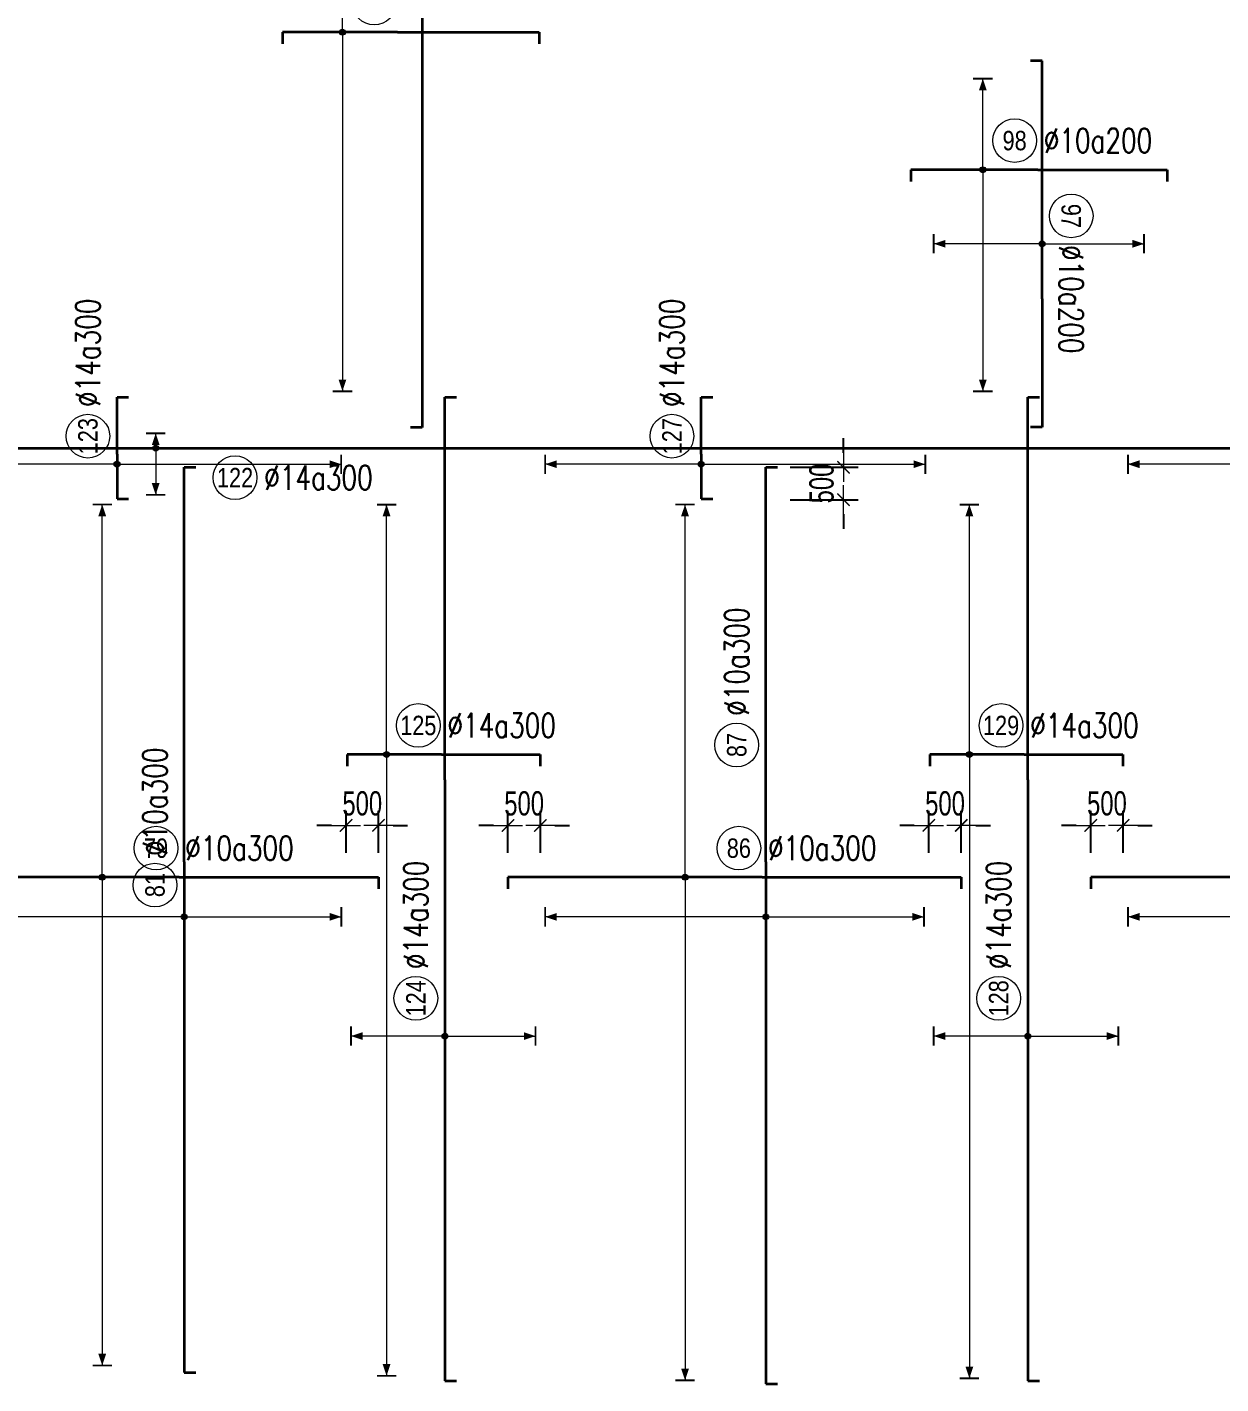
# Model space of a CAD drawing. Header units: millimetres. Extents: x -179076 to 505271, y -26127 to 124331.
# Drawn here: x 177546 to 195980, y 37041 to 58000 of the extents above; entities that cross this region are included whole.
import ezdxf
from ezdxf.enums import TextEntityAlignment as Align

# ---------------------------------------------------------------- set-up
doc = ezdxf.new("R2010")
doc.units = ezdxf.units.MM
doc.layers.get('0').update_dxf_attribs({"lineweight": 20})
doc.layers.get('Defpoints').update_dxf_attribs({"color": 151, "lineweight": 9})
for name, color, linetype, lineweight in [('NDC_S_DIM', 1, 'Continuous', 15), ('NDC_S_REBAR', 4, 'Continuous', 35), ('NDC_S_VN TEXT', 7, 'Continuous', 20)]:
    doc.layers.add(name, color=color, linetype=linetype, lineweight=lineweight)
doc.styles.add('ARIAL', font='arial.ttf', dxfattribs={"width": 0.8})
doc.styles.add('NDC_DIM', font='', dxfattribs={"width": 0.75})
doc.styles.add('NDC_EN TXT', font='romans.shx', dxfattribs={"width": 0.8})
doc.styles.get('NDC_DIM').set_extended_font_data('Dotum')
doc.dimstyles.new('NDC_dim_150', dxfattribs={"dimscale": 150, "dimtxt": 2.5, "dimasz": 1.5, "dimexe": 1.5, "dimexo": 2.5, "dimgap": 1, "dimtad": 1, "dimdec": 0, "dimzin": 0, "dimdsep": 46, "dimtxsty": 'NDC_DIM', "dimblk": 'DIMMARK', "dimcen": 0.09, "dimdle": 1.2, "dimclrd": 1, "dimclre": 1, "dimclrt": 3, "dimadec": 0, "dimazin": 0, "dimtfac": 1, "dimtdec": 0, "dimtix": 1, "dimtofl": 0, "dimtmove": 0, "dimatfit": 3, "dimfxl": 8, "dimfxlon": 1, "dimtolj": 1, "dimtzin": 0, "dimarcsym": 0})

# ---------------------------------------------------------------- blocks, each defined once
blk = doc.blocks.new('DIMMARK')
at = {"layer": 'NDC_S_DIM', "color": 1}
blk.add_line((-1.5, 0), (1, 0), dxfattribs=at)
at = {"layer": 'NDC_S_DIM', "color": 2, "const_width": 0.1}
blk.add_lwpolyline([(-0.424, -0.424), (0.424, 0.424)], dxfattribs=at)
blk = doc.blocks.new('*D260')
at = {"layer": 'Defpoints', "color": 0, "transparency": 16777216}
for p in [(194471, 45668), (193971, 44867), (194471, 44867)]:
    blk.add_point(p, dxfattribs=at)
at = {"layer": 'NDC_S_DIM', "color": 1, "lineweight": -2, "transparency": 16777216}
for p, q in [((193971, 45242), (193971, 45893)), ((194471, 45242), (194471, 45893)), ((193746, 45668), (193521, 45668)), ((194696, 45668), (194921, 45668))]:
    blk.add_line(p, q, dxfattribs=at)
at = {"layer": 'NDC_S_DIM', "color": 1, "lineweight": -2, "transparency": 16777216, "xscale": 225, "yscale": 225, "zscale": 225}
blk.add_blockref('DIMMARK', (193971, 45668), dxfattribs=at)
at = {"layer": 'NDC_S_DIM', "color": 1, "lineweight": -2, "transparency": 16777216, "xscale": 225, "yscale": 225, "zscale": 225, "rotation": 180}
blk.add_blockref('DIMMARK', (194471, 45668), dxfattribs=at)
at = {"layer": 'NDC_S_DIM', "color": 3, "transparency": 16777216, "insert": (194221, 46006), "char_height": 375, "attachment_point": 5, "style": 'NDC_DIM'}
blk.add_mtext('\\A1;500', dxfattribs=at)
blk = doc.blocks.new('*D261')
at = {"layer": 'Defpoints', "color": 0, "transparency": 16777216}
for p in [(191471, 45668), (191471, 44867), (191971, 44867)]:
    blk.add_point(p, dxfattribs=at)
at = {"layer": 'NDC_S_DIM', "color": 1, "lineweight": -2, "transparency": 16777216}
for p, q in [((191471, 45242), (191471, 45893)), ((191971, 45242), (191971, 45893)), ((191246, 45668), (191021, 45668)), ((192196, 45668), (192421, 45668))]:
    blk.add_line(p, q, dxfattribs=at)
at = {"layer": 'NDC_S_DIM', "color": 1, "lineweight": -2, "transparency": 16777216, "xscale": 225, "yscale": 225, "zscale": 225}
blk.add_blockref('DIMMARK', (191471, 45668), dxfattribs=at)
at = {"layer": 'NDC_S_DIM', "color": 1, "lineweight": -2, "transparency": 16777216, "xscale": 225, "yscale": 225, "zscale": 225, "rotation": 180}
blk.add_blockref('DIMMARK', (191971, 45668), dxfattribs=at)
at = {"layer": 'NDC_S_DIM', "color": 3, "transparency": 16777216, "insert": (191721, 46006), "char_height": 375, "attachment_point": 5, "style": 'NDC_DIM'}
blk.add_mtext('\\A1;500', dxfattribs=at)
blk = doc.blocks.new('*D262')
at = {"layer": 'Defpoints', "color": 0, "transparency": 16777216}
for p in [(185471, 45668), (184971, 44867), (185471, 44867)]:
    blk.add_point(p, dxfattribs=at)
at = {"layer": 'NDC_S_DIM', "color": 1, "lineweight": -2, "transparency": 16777216}
for p, q in [((184971, 45242), (184971, 45893)), ((185471, 45242), (185471, 45893)), ((184746, 45668), (184521, 45668)), ((185696, 45668), (185921, 45668))]:
    blk.add_line(p, q, dxfattribs=at)
at = {"layer": 'NDC_S_DIM', "color": 1, "lineweight": -2, "transparency": 16777216, "xscale": 225, "yscale": 225, "zscale": 225}
blk.add_blockref('DIMMARK', (184971, 45668), dxfattribs=at)
at = {"layer": 'NDC_S_DIM', "color": 1, "lineweight": -2, "transparency": 16777216, "xscale": 225, "yscale": 225, "zscale": 225, "rotation": 180}
blk.add_blockref('DIMMARK', (185471, 45668), dxfattribs=at)
at = {"layer": 'NDC_S_DIM', "color": 3, "transparency": 16777216, "insert": (185221, 46006), "char_height": 375, "attachment_point": 5, "style": 'NDC_DIM'}
blk.add_mtext('\\A1;500', dxfattribs=at)
blk = doc.blocks.new('*D263')
at = {"layer": 'Defpoints', "color": 0, "transparency": 16777216}
for p in [(182471, 45668), (182471, 44867), (182971, 44867)]:
    blk.add_point(p, dxfattribs=at)
at = {"layer": 'NDC_S_DIM', "color": 1, "lineweight": -2, "transparency": 16777216}
for p, q in [((182471, 45242), (182471, 45893)), ((182971, 45242), (182971, 45893)), ((182246, 45668), (182021, 45668)), ((183196, 45668), (183421, 45668))]:
    blk.add_line(p, q, dxfattribs=at)
at = {"layer": 'NDC_S_DIM', "color": 1, "lineweight": -2, "transparency": 16777216, "xscale": 225, "yscale": 225, "zscale": 225}
blk.add_blockref('DIMMARK', (182471, 45668), dxfattribs=at)
at = {"layer": 'NDC_S_DIM', "color": 1, "lineweight": -2, "transparency": 16777216, "xscale": 225, "yscale": 225, "zscale": 225, "rotation": 180}
blk.add_blockref('DIMMARK', (182971, 45668), dxfattribs=at)
at = {"layer": 'NDC_S_DIM', "color": 3, "transparency": 16777216, "insert": (182721, 46006), "char_height": 375, "attachment_point": 5, "style": 'NDC_DIM'}
blk.add_mtext('\\A1;500', dxfattribs=at)
blk = doc.blocks.new('*D270')
at = {"layer": 'Defpoints', "color": 0, "transparency": 16777216}
for p in [(188954, 51200), (188954, 50700), (190153, 50700)]:
    blk.add_point(p, dxfattribs=at)
at = {"layer": 'NDC_S_DIM', "color": 1, "lineweight": -2, "transparency": 16777216}
for p, q in [((190153, 51425), (190153, 51650)), ((189329, 51200), (190378, 51200)), ((189329, 50700), (190378, 50700)), ((190153, 50475), (190153, 50250))]:
    blk.add_line(p, q, dxfattribs=at)
at = {"layer": 'NDC_S_DIM', "color": 1, "lineweight": -2, "transparency": 16777216, "xscale": 225, "yscale": 225, "zscale": 225}
for p, rotation in [((190153, 51200), 270), ((190153, 50700), 90)]:
    blk.add_blockref('DIMMARK', p, dxfattribs=dict(at, rotation=rotation))
at = {"layer": 'NDC_S_DIM', "color": 3, "transparency": 16777216, "insert": (189815, 50950), "char_height": 375, "attachment_point": 5, "rotation": 90, "style": 'NDC_DIM'}
blk.add_mtext('\\A1;500', dxfattribs=at)
blk = doc.blocks.new('*U303')
h = blk.add_hatch(color=6)
edge = h.paths.add_edge_path()
edge.add_arc((-7.93, 0), 0.3, 0, 360)
at = {"layer": 'NDC_S_DIM', "color": 8}
for q in [(-7.93, 38.39), (-7.93, -50.28)]:
    blk.add_line((-7.93, 0), q, dxfattribs=at)
for points in [[(-8.93, 38.39, 0.2, 0.2, 0), (-6.93, 38.39, 0, 0, 0)], [(-8.93, -50.28, 0.2, 0.2, 0), (-6.93, -50.28, 0, 0, 0)]]:
    blk.add_lwpolyline(points, format="xyseb", dxfattribs=at)
at = {"layer": 'NDC_S_DIM'}
blk.add_circle((-2.39, 3), 2.25, dxfattribs=at)
at = {"layer": 'NDC_S_DIM', "color": 6}
blk.add_circle((-7.93, 0), 0.3, dxfattribs=at)
at = {"layer": 'NDC_S_DIM', "color": 8}
for points in [[(-8.33, 37.19), (-7.93, 38.39), (-7.53, 37.19)], [(-8.33, -49.08), (-7.93, -50.28), (-7.53, -49.08)]]:
    blk.add_solid(points, dxfattribs=at)
at = {"layer": 'NDC_S_REBAR'}
for p, q in [((0, 0), (-26.16, 0)), ((-26.16, 0), (-26.16, -1.2)), ((0, 0), (20.5, 0)), ((20.5, 0), (20.5, -1.2)), ((-26.16, -1.2), (-26.16, -1.2)), ((20.5, -1.2), (20.5, -1.2))]:
    blk.add_line(p, q, dxfattribs=at)
at = {"layer": 'NDC_S_VN TEXT', "color": 3, "style": 'NDC_EN TXT', "width": 0.75}
blk.add_attdef('DKT', (0.61, 1.75), '', height=2.5, dxfattribs=at)
at = {"layer": 'NDC_S_VN TEXT', "style": 'ARIAL', "width": 0.8}
blk.add_attdef('KHT', text='', height=2, dxfattribs=at).set_placement((-2.39, 3), align=Align.MIDDLE_CENTER)
blk = doc.blocks.new('*U336')
h = blk.add_hatch(color=6)
edge = h.paths.add_edge_path()
edge.add_arc((-7.93, 0), 0.3, 0, 360)
at = {"layer": 'NDC_S_DIM', "color": 8}
for q in [(-7.93, 38.39), (-7.93, -51.8)]:
    blk.add_line((-7.93, 0), q, dxfattribs=at)
for points in [[(-8.93, 38.39, 0.2, 0.2, 0), (-6.93, 38.39, 0, 0, 0)], [(-8.93, -51.8, 0.2, 0.2, 0), (-6.93, -51.8, 0, 0, 0)]]:
    blk.add_lwpolyline(points, format="xyseb", dxfattribs=at)
at = {"layer": 'NDC_S_DIM'}
blk.add_circle((-2.39, 3), 2.25, dxfattribs=at)
at = {"layer": 'NDC_S_DIM', "color": 6}
blk.add_circle((-7.93, 0), 0.3, dxfattribs=at)
at = {"layer": 'NDC_S_DIM', "color": 8}
for points in [[(-8.33, 37.19), (-7.93, 38.39), (-7.53, 37.19)], [(-8.33, -50.6), (-7.93, -51.8), (-7.53, -50.6)]]:
    blk.add_solid(points, dxfattribs=at)
at = {"layer": 'NDC_S_REBAR'}
for p, q in [((0, 0), (-26.16, 0)), ((-26.16, 0), (-26.16, -1.2)), ((0, 0), (20.5, 0)), ((20.5, 0), (20.5, -1.2)), ((-26.16, -1.2), (-26.16, -1.2)), ((20.5, -1.2), (20.5, -1.2))]:
    blk.add_line(p, q, dxfattribs=at)
at = {"layer": 'NDC_S_VN TEXT', "color": 3, "style": 'NDC_EN TXT', "width": 0.75}
blk.add_attdef('DKT', (0.61, 1.75), '', height=2.5, dxfattribs=at)
at = {"layer": 'NDC_S_VN TEXT', "style": 'ARIAL', "width": 0.8}
blk.add_attdef('KHT', text='', height=2, dxfattribs=at).set_placement((-2.39, 3), align=Align.MIDDLE_CENTER)
blk = doc.blocks.new('*U337')
h = blk.add_hatch(color=6)
edge = h.paths.add_edge_path()
edge.add_arc((-7.93, 0), 0.3, 0, 360)
at = {"layer": 'NDC_S_DIM', "color": 8}
for q in [(-7.93, 38.39), (-7.93, -50.72)]:
    blk.add_line((-7.93, 0), q, dxfattribs=at)
for points in [[(-8.93, 38.39, 0.2, 0.2, 0), (-6.93, 38.39, 0, 0, 0)], [(-8.93, -50.72, 0.2, 0.2, 0), (-6.93, -50.72, 0, 0, 0)]]:
    blk.add_lwpolyline(points, format="xyseb", dxfattribs=at)
at = {"layer": 'NDC_S_DIM'}
blk.add_circle((-2.39, 3), 2.25, dxfattribs=at)
at = {"layer": 'NDC_S_DIM', "color": 6}
blk.add_circle((-7.93, 0), 0.3, dxfattribs=at)
at = {"layer": 'NDC_S_DIM', "color": 8}
for points in [[(-8.33, 37.19), (-7.93, 38.39), (-7.53, 37.19)], [(-8.33, -49.52), (-7.93, -50.72), (-7.53, -49.52)]]:
    blk.add_solid(points, dxfattribs=at)
at = {"layer": 'NDC_S_REBAR'}
for p, q in [((0, 0), (-26.16, 0)), ((-26.16, 0), (-26.16, -1.2)), ((0, 0), (20.5, 0)), ((20.5, 0), (20.5, -1.2)), ((-26.16, -1.2), (-26.16, -1.2)), ((20.5, -1.2), (20.5, -1.2))]:
    blk.add_line(p, q, dxfattribs=at)
at = {"layer": 'NDC_S_VN TEXT', "color": 3, "style": 'NDC_EN TXT', "width": 0.75}
blk.add_attdef('DKT', (0.61, 1.75), '', height=2.5, dxfattribs=at)
at = {"layer": 'NDC_S_VN TEXT', "style": 'ARIAL', "width": 0.8}
blk.add_attdef('KHT', text='', height=2, dxfattribs=at).set_placement((-2.39, 3), align=Align.MIDDLE_CENTER)
blk = doc.blocks.new('*U288')
h = blk.add_hatch(color=6)
edge = h.paths.add_edge_path()
edge.add_arc((-5.66, 0), 0.3, 0, 360)
at = {"layer": 'NDC_S_DIM', "color": 8}
for q in [(-5.66, 25.75), (-5.66, -63.98)]:
    blk.add_line((-5.66, 0), q, dxfattribs=at)
for points in [[(-6.66, 25.75, 0.2, 0.2, 0), (-4.66, 25.75, 0, 0, 0)], [(-6.66, -63.98, 0.2, 0.2, 0), (-4.66, -63.98, 0, 0, 0)]]:
    blk.add_lwpolyline(points, format="xyseb", dxfattribs=at)
at = {"layer": 'NDC_S_DIM'}
blk.add_circle((-2.39, 3), 2.25, dxfattribs=at)
at = {"layer": 'NDC_S_DIM', "color": 6}
blk.add_circle((-5.66, 0), 0.3, dxfattribs=at)
at = {"layer": 'NDC_S_DIM', "color": 8}
for points in [[(-6.06, 24.55), (-5.66, 25.75), (-5.26, 24.55)], [(-6.06, -62.78), (-5.66, -63.98), (-5.26, -62.78)]]:
    blk.add_solid(points, dxfattribs=at)
at = {"layer": 'NDC_S_REBAR'}
for p, q in [((0, 0), (-9.73, 0)), ((-9.73, 0), (-9.73, -1.2)), ((0, 0), (10.15, 0)), ((10.15, 0), (10.15, -1.2)), ((-9.73, -1.2), (-9.73, -1.2)), ((10.15, -1.2), (10.15, -1.2))]:
    blk.add_line(p, q, dxfattribs=at)
at = {"layer": 'NDC_S_VN TEXT', "color": 3, "style": 'NDC_EN TXT', "width": 0.75}
blk.add_attdef('DKT', (0.61, 1.75), '', height=2.5, dxfattribs=at)
at = {"layer": 'NDC_S_VN TEXT', "style": 'ARIAL', "width": 0.8}
blk.add_attdef('KHT', text='', height=2, dxfattribs=at).set_placement((-2.39, 3), align=Align.MIDDLE_CENTER)
blk = doc.blocks.new('*U289')
h = blk.add_hatch(color=6)
edge = h.paths.add_edge_path()
edge.add_arc((-5.66, 0), 0.3, 0, 360)
at = {"layer": 'NDC_S_DIM', "color": 8}
for q in [(-5.66, 25.75), (-5.66, -64.24)]:
    blk.add_line((-5.66, 0), q, dxfattribs=at)
for points in [[(-6.66, 25.75, 0.2, 0.2, 0), (-4.66, 25.75, 0, 0, 0)], [(-6.66, -64.24, 0.2, 0.2, 0), (-4.66, -64.24, 0, 0, 0)]]:
    blk.add_lwpolyline(points, format="xyseb", dxfattribs=at)
at = {"layer": 'NDC_S_DIM'}
blk.add_circle((-2.39, 3), 2.25, dxfattribs=at)
at = {"layer": 'NDC_S_DIM', "color": 6}
blk.add_circle((-5.66, 0), 0.3, dxfattribs=at)
at = {"layer": 'NDC_S_DIM', "color": 8}
for points in [[(-6.06, 24.55), (-5.66, 25.75), (-5.26, 24.55)], [(-6.06, -63.04), (-5.66, -64.24), (-5.26, -63.04)]]:
    blk.add_solid(points, dxfattribs=at)
at = {"layer": 'NDC_S_REBAR'}
for p, q in [((0, 0), (-9.73, 0)), ((-9.73, 0), (-9.73, -1.2)), ((0, 0), (10.15, 0)), ((10.15, 0), (10.15, -1.2)), ((-9.73, -1.2), (-9.73, -1.2)), ((10.15, -1.2), (10.15, -1.2))]:
    blk.add_line(p, q, dxfattribs=at)
at = {"layer": 'NDC_S_VN TEXT', "color": 3, "style": 'NDC_EN TXT', "width": 0.75}
blk.add_attdef('DKT', (0.61, 1.75), '', height=2.5, dxfattribs=at)
at = {"layer": 'NDC_S_VN TEXT', "style": 'ARIAL', "width": 0.8}
blk.add_attdef('KHT', text='', height=2, dxfattribs=at).set_placement((-2.39, 3), align=Align.MIDDLE_CENTER)
blk = doc.blocks.new('*U323')
h = blk.add_hatch(color=6)
edge = h.paths.add_edge_path()
edge.add_arc((-5.66, 0), 0.3, 0, 360)
at = {"layer": 'NDC_S_DIM', "color": 8}
for q in [(-5.66, 22.82), (-5.66, -16.18)]:
    blk.add_line((-5.66, 0), q, dxfattribs=at)
for points in [[(-6.66, 22.82, 0.2, 0.2, 0), (-4.66, 22.82, 0, 0, 0)], [(-6.66, -16.18, 0.2, 0.2, 0), (-4.66, -16.18, 0, 0, 0)]]:
    blk.add_lwpolyline(points, format="xyseb", dxfattribs=at)
at = {"layer": 'NDC_S_DIM'}
blk.add_circle((-2.39, 3), 2.25, dxfattribs=at)
at = {"layer": 'NDC_S_DIM', "color": 6}
blk.add_circle((-5.66, 0), 0.3, dxfattribs=at)
at = {"layer": 'NDC_S_DIM', "color": 8}
for points in [[(-6.06, 21.62), (-5.66, 22.82), (-5.26, 21.62)], [(-6.06, -14.98), (-5.66, -16.18), (-5.26, -14.98)]]:
    blk.add_solid(points, dxfattribs=at)
at = {"layer": 'NDC_S_REBAR'}
for p, q in [((0, 0), (-52.6, 0)), ((-52.6, 0), (-52.6, -1.2)), ((0, 0), (40.64, 0)), ((40.64, 0), (40.64, -1.2)), ((-52.6, -1.2), (-52.6, -1.2)), ((40.64, -1.2), (40.64, -1.2))]:
    blk.add_line(p, q, dxfattribs=at)
at = {"layer": 'NDC_S_VN TEXT', "color": 3, "style": 'NDC_EN TXT', "width": 0.75}
blk.add_attdef('DKT', (0.61, 1.75), '', height=2.5, dxfattribs=at)
at = {"layer": 'NDC_S_VN TEXT', "style": 'ARIAL', "width": 0.8}
blk.add_attdef('KHT', text='', height=2, dxfattribs=at).set_placement((-2.39, 3), align=Align.MIDDLE_CENTER)
blk = doc.blocks.new('*U324')
h = blk.add_hatch(color=6)
edge = h.paths.add_edge_path()
edge.add_arc((-5.66, 0), 0.3, 0, 360)
at = {"layer": 'NDC_S_DIM', "color": 8}
for q in [(-5.66, 22.72), (-5.66, -16.28)]:
    blk.add_line((-5.66, 0), q, dxfattribs=at)
for points in [[(-6.66, 22.72, 0.2, 0.2, 0), (-4.66, 22.72, 0, 0, 0)], [(-6.66, -16.28, 0.2, 0.2, 0), (-4.66, -16.28, 0, 0, 0)]]:
    blk.add_lwpolyline(points, format="xyseb", dxfattribs=at)
at = {"layer": 'NDC_S_DIM'}
blk.add_circle((12.04, 3), 2.25, dxfattribs=at)
at = {"layer": 'NDC_S_DIM', "color": 6}
blk.add_circle((-5.66, 0), 0.3, dxfattribs=at)
at = {"layer": 'NDC_S_DIM', "color": 8}
for points in [[(-6.06, 21.52), (-5.66, 22.72), (-5.26, 21.52)], [(-6.06, -15.08), (-5.66, -16.28), (-5.26, -15.08)]]:
    blk.add_solid(points, dxfattribs=at)
at = {"layer": 'NDC_S_REBAR'}
for p, q in [((0, 0), (-53.76, 0)), ((-53.76, 0), (-53.76, -1.2)), ((0, 0), (40.64, 0)), ((40.64, 0), (40.64, -1.2)), ((-53.76, -1.2), (-53.76, -1.2)), ((40.64, -1.2), (40.64, -1.2))]:
    blk.add_line(p, q, dxfattribs=at)
at = {"layer": 'NDC_S_VN TEXT', "color": 3, "style": 'NDC_EN TXT', "width": 0.75}
blk.add_attdef('DKT', (15.04, 1.75), '', height=2.5, dxfattribs=at)
at = {"layer": 'NDC_S_VN TEXT', "style": 'ARIAL', "width": 0.8}
blk.add_attdef('KHT', text='', height=2, dxfattribs=at).set_placement((12.04, 3), align=Align.MIDDLE_CENTER)
blk = doc.blocks.new('*U325')
h = blk.add_hatch(color=6)
edge = h.paths.add_edge_path()
edge.add_arc((-5.66, 0), 0.3, 0, 360)
at = {"layer": 'NDC_S_DIM', "color": 8}
for q in [(-5.66, 22.67), (-5.66, -16.33)]:
    blk.add_line((-5.66, 0), q, dxfattribs=at)
for points in [[(-6.66, 22.67, 0.2, 0.2, 0), (-4.66, 22.67, 0, 0, 0)], [(-6.66, -16.33, 0.2, 0.2, 0), (-4.66, -16.33, 0, 0, 0)]]:
    blk.add_lwpolyline(points, format="xyseb", dxfattribs=at)
at = {"layer": 'NDC_S_DIM'}
blk.add_circle((9.62, 3), 2.25, dxfattribs=at)
at = {"layer": 'NDC_S_DIM', "color": 6}
blk.add_circle((-5.66, 0), 0.3, dxfattribs=at)
at = {"layer": 'NDC_S_DIM', "color": 8}
for points in [[(-6.06, 21.47), (-5.66, 22.67), (-5.26, 21.47)], [(-6.06, -15.13), (-5.66, -16.33), (-5.26, -15.13)]]:
    blk.add_solid(points, dxfattribs=at)
at = {"layer": 'NDC_S_REBAR'}
for p, q in [((0, 0), (-52.32, 0)), ((-52.32, 0), (-52.32, -1.2)), ((0, 0), (40.64, 0)), ((40.64, 0), (40.64, -1.2)), ((-52.32, -1.2), (-52.32, -1.2)), ((40.64, -1.2), (40.64, -1.2))]:
    blk.add_line(p, q, dxfattribs=at)
at = {"layer": 'NDC_S_VN TEXT', "color": 3, "style": 'NDC_EN TXT', "width": 0.75}
blk.add_attdef('DKT', (12.62, 1.75), '', height=2.5, dxfattribs=at)
at = {"layer": 'NDC_S_VN TEXT', "style": 'ARIAL', "width": 0.8}
blk.add_attdef('KHT', text='', height=2, dxfattribs=at).set_placement((9.62, 3), align=Align.MIDDLE_CENTER)
blk = doc.blocks.new('*U316')
h = blk.add_hatch(color=6)
edge = h.paths.add_edge_path()
edge.add_arc((-26.39, 0), 0.3, 0, 360)
at = {"layer": 'NDC_S_DIM', "color": 8}
for q in [(-26.39, 9.68), (-26.39, -9.32)]:
    blk.add_line((-26.39, 0), q, dxfattribs=at)
for points in [[(-27.39, 9.68, 0.2, 0.2, 0), (-25.39, 9.68, 0, 0, 0)], [(-27.39, -9.32, 0.2, 0.2, 0), (-25.39, -9.32, 0, 0, 0)]]:
    blk.add_lwpolyline(points, format="xyseb", dxfattribs=at)
at = {"layer": 'NDC_S_DIM'}
blk.add_circle((-22.5, 3), 2.25, dxfattribs=at)
at = {"layer": 'NDC_S_DIM', "color": 6}
blk.add_circle((-26.39, 0), 0.3, dxfattribs=at)
at = {"layer": 'NDC_S_DIM', "color": 8}
for points in [[(-26.79, 8.48), (-26.39, 9.68), (-25.99, 8.48)], [(-26.79, -8.12), (-26.39, -9.32), (-25.99, -8.12)]]:
    blk.add_solid(points, dxfattribs=at)
at = {"layer": 'NDC_S_REBAR'}
for p, q in [((0, 0), (-61.89, 0)), ((-61.89, 0), (-61.89, -1.2)), ((0, 0), (39.42, 0)), ((39.42, 0), (39.42, -1.2)), ((-61.89, -1.2), (-61.89, -1.2)), ((39.42, -1.2), (39.42, -1.2))]:
    blk.add_line(p, q, dxfattribs=at)
at = {"layer": 'NDC_S_VN TEXT', "color": 3, "style": 'NDC_EN TXT', "width": 0.75}
blk.add_attdef('DKT', (-19.5, 1.75), '', height=2.5, dxfattribs=at)
at = {"layer": 'NDC_S_VN TEXT', "style": 'ARIAL', "width": 0.8}
blk.add_attdef('KHT', text='', height=2, dxfattribs=at).set_placement((-22.5, 3), align=Align.MIDDLE_CENTER)
blk = doc.blocks.new('*U317')
h = blk.add_hatch(color=6)
edge = h.paths.add_edge_path()
edge.add_arc((-26.39, 0), 0.3, 0, 360)
at = {"layer": 'NDC_S_DIM', "color": 8}
for q in [(-26.39, 9.68), (-26.39, -9.32)]:
    blk.add_line((-26.39, 0), q, dxfattribs=at)
for points in [[(-27.39, 9.68, 0.2, 0.2, 0), (-25.39, 9.68, 0, 0, 0)], [(-27.39, -9.32, 0.2, 0.2, 0), (-25.39, -9.32, 0, 0, 0)]]:
    blk.add_lwpolyline(points, format="xyseb", dxfattribs=at)
at = {"layer": 'NDC_S_DIM'}
blk.add_circle((-22.5, 3), 2.25, dxfattribs=at)
at = {"layer": 'NDC_S_DIM', "color": 6}
blk.add_circle((-26.39, 0), 0.3, dxfattribs=at)
at = {"layer": 'NDC_S_DIM', "color": 8}
for points in [[(-26.79, 8.48), (-26.39, 9.68), (-25.99, 8.48)], [(-26.79, -8.12), (-26.39, -9.32), (-25.99, -8.12)]]:
    blk.add_solid(points, dxfattribs=at)
at = {"layer": 'NDC_S_REBAR'}
for p, q in [((0, 0), (-61.88, 0)), ((-61.88, 0), (-61.88, -1.2)), ((0, 0), (39.42, 0)), ((39.42, 0), (39.42, -1.2)), ((-61.88, -1.2), (-61.88, -1.2)), ((39.42, -1.2), (39.42, -1.2))]:
    blk.add_line(p, q, dxfattribs=at)
at = {"layer": 'NDC_S_VN TEXT', "color": 3, "style": 'NDC_EN TXT', "width": 0.75}
blk.add_attdef('DKT', (-19.5, 1.75), '', height=2.5, dxfattribs=at)
at = {"layer": 'NDC_S_VN TEXT', "style": 'ARIAL', "width": 0.8}
blk.add_attdef('KHT', text='', height=2, dxfattribs=at).set_placement((-22.5, 3), align=Align.MIDDLE_CENTER)
blk = doc.blocks.new('*U329')
h = blk.add_hatch(color=6)
edge = h.paths.add_edge_path()
edge.add_arc((-1.02, 0), 0.3, 0, 360)
at = {"layer": 'NDC_S_DIM', "color": 8}
for q in [(-1.02, 15.92), (-1.02, -23.08)]:
    blk.add_line((-1.02, 0), q, dxfattribs=at)
for points in [[(-2.02, 15.92, 0.2, 0.2, 0), (-0.02, 15.92, 0, 0, 0)], [(-2.02, -23.08, 0.2, 0.2, 0), (-0.02, -23.08, 0, 0, 0)]]:
    blk.add_lwpolyline(points, format="xyseb", dxfattribs=at)
at = {"layer": 'NDC_S_DIM'}
blk.add_circle((1.87, 3), 2.25, dxfattribs=at)
at = {"layer": 'NDC_S_DIM', "color": 6}
blk.add_circle((-1.02, 0), 0.3, dxfattribs=at)
at = {"layer": 'NDC_S_DIM', "color": 8}
for points in [[(-1.42, 14.72), (-1.02, 15.92), (-0.62, 14.72)], [(-1.42, -21.88), (-1.02, -23.08), (-0.62, -21.88)]]:
    blk.add_solid(points, dxfattribs=at)
at = {"layer": 'NDC_S_REBAR'}
for p, q in [((0, 0), (-4.57, 0)), ((-4.57, 0), (-4.57, -1.2)), ((0, 0), (5.9, 0)), ((5.9, 0), (5.9, -1.2)), ((-4.57, -1.2), (-4.57, -1.2)), ((5.9, -1.2), (5.9, -1.2))]:
    blk.add_line(p, q, dxfattribs=at)
at = {"layer": 'NDC_S_VN TEXT', "color": 3, "style": 'NDC_EN TXT', "width": 0.75}
blk.add_attdef('DKT', (4.87, 1.75), '', height=2.5, dxfattribs=at)
at = {"layer": 'NDC_S_VN TEXT', "style": 'ARIAL', "width": 0.8}
blk.add_attdef('KHT', text='', height=2, dxfattribs=at).set_placement((1.87, 3), align=Align.MIDDLE_CENTER)
blk = doc.blocks.new('*U330')
h = blk.add_hatch(color=6)
edge = h.paths.add_edge_path()
edge.add_arc((-1.02, 0), 0.3, 0, 360)
at = {"layer": 'NDC_S_DIM', "color": 8}
for q in [(-1.02, 16.05), (-1.02, -23.08)]:
    blk.add_line((-1.02, 0), q, dxfattribs=at)
for points in [[(-2.02, 16.05, 0.2, 0.2, 0), (-0.02, 16.05, 0, 0, 0)], [(-2.02, -23.08, 0.2, 0.2, 0), (-0.02, -23.08, 0, 0, 0)]]:
    blk.add_lwpolyline(points, format="xyseb", dxfattribs=at)
at = {"layer": 'NDC_S_DIM'}
blk.add_circle((1.87, 3), 2.25, dxfattribs=at)
at = {"layer": 'NDC_S_DIM', "color": 6}
blk.add_circle((-1.02, 0), 0.3, dxfattribs=at)
at = {"layer": 'NDC_S_DIM', "color": 8}
for points in [[(-1.42, 14.85), (-1.02, 16.05), (-0.62, 14.85)], [(-1.42, -21.88), (-1.02, -23.08), (-0.62, -21.88)]]:
    blk.add_solid(points, dxfattribs=at)
at = {"layer": 'NDC_S_REBAR'}
for p, q in [((0, 0), (-4.57, 0)), ((-4.57, 0), (-4.57, -1.2)), ((0, 0), (5.9, 0)), ((5.9, 0), (5.9, -1.2)), ((-4.57, -1.2), (-4.57, -1.2)), ((5.9, -1.2), (5.9, -1.2))]:
    blk.add_line(p, q, dxfattribs=at)
at = {"layer": 'NDC_S_VN TEXT', "color": 3, "style": 'NDC_EN TXT', "width": 0.75}
blk.add_attdef('DKT', (4.87, 1.75), '', height=2.5, dxfattribs=at)
at = {"layer": 'NDC_S_VN TEXT', "style": 'ARIAL', "width": 0.8}
blk.add_attdef('KHT', text='', height=2, dxfattribs=at).set_placement((1.87, 3), align=Align.MIDDLE_CENTER)
blk = doc.blocks.new('*U331')
h = blk.add_hatch(color=6)
edge = h.paths.add_edge_path()
edge.add_arc((-1.02, 0), 0.3, 0, 360)
at = {"layer": 'NDC_S_DIM', "color": 8}
for q in [(-1.02, 17.36), (-1.02, -21.64)]:
    blk.add_line((-1.02, 0), q, dxfattribs=at)
for points in [[(-2.02, 17.36, 0.2, 0.2, 0), (-0.02, 17.36, 0, 0, 0)], [(-2.02, -21.64, 0.2, 0.2, 0), (-0.02, -21.64, 0, 0, 0)]]:
    blk.add_lwpolyline(points, format="xyseb", dxfattribs=at)
at = {"layer": 'NDC_S_DIM'}
blk.add_circle((1.87, 3), 2.25, dxfattribs=at)
at = {"layer": 'NDC_S_DIM', "color": 6}
blk.add_circle((-1.02, 0), 0.3, dxfattribs=at)
at = {"layer": 'NDC_S_DIM', "color": 8}
for points in [[(-1.42, 16.16), (-1.02, 17.36), (-0.62, 16.16)], [(-1.42, -20.44), (-1.02, -21.64), (-0.62, -20.44)]]:
    blk.add_solid(points, dxfattribs=at)
at = {"layer": 'NDC_S_REBAR'}
for p, q in [((0, 0), (-4.57, 0)), ((-4.57, 0), (-4.57, -1.2)), ((0, 0), (5.9, 0)), ((5.9, 0), (5.9, -1.2)), ((-4.57, -1.2), (-4.57, -1.2)), ((5.9, -1.2), (5.9, -1.2))]:
    blk.add_line(p, q, dxfattribs=at)
at = {"layer": 'NDC_S_VN TEXT', "color": 3, "style": 'NDC_EN TXT', "width": 0.75}
blk.add_attdef('DKT', (4.87, 1.75), '', height=2.5, dxfattribs=at)
at = {"layer": 'NDC_S_VN TEXT', "style": 'ARIAL', "width": 0.8}
blk.add_attdef('KHT', text='', height=2, dxfattribs=at).set_placement((1.87, 3), align=Align.MIDDLE_CENTER)
blk = doc.blocks.new('*U333')
h = blk.add_hatch(color=6)
edge = h.paths.add_edge_path()
edge.add_arc((27.07, 0), 0.3, 0, 360)
at = {"layer": 'NDC_S_DIM', "color": 8}
for q in [(27.07, 1.53), (27.07, -4.8)]:
    blk.add_line((27.07, 0), q, dxfattribs=at)
for points in [[(26.07, 1.53, 0.2, 0.2, 0), (28.07, 1.53, 0, 0, 0)], [(26.07, -4.8, 0.2, 0.2, 0), (28.07, -4.8, 0, 0, 0)]]:
    blk.add_lwpolyline(points, format="xyseb", dxfattribs=at)
at = {"layer": 'NDC_S_DIM', "color": 6}
blk.add_circle((27.07, 0), 0.3, dxfattribs=at)
at = {"layer": 'NDC_S_DIM'}
blk.add_circle((35.24, -3.03), 2.25, dxfattribs=at)
at = {"layer": 'NDC_S_DIM', "color": 8}
for points in [[(26.67, 0.33), (27.07, 1.53), (27.47, 0.33)], [(26.67, -3.6), (27.07, -4.8), (27.47, -3.6)]]:
    blk.add_solid(points, dxfattribs=at)
at = {"layer": 'NDC_S_REBAR'}
blk.add_line((0, 0), (281.19, 0), dxfattribs=at)
at = {"layer": 'NDC_S_VN TEXT', "style": 'ARIAL', "width": 0.8}
blk.add_attdef('KHT', text='', height=2, dxfattribs=at).set_placement((35.24, -3.03), align=Align.MIDDLE_CENTER)
at = {"layer": 'NDC_S_VN TEXT', "color": 3, "style": 'NDC_EN TXT', "width": 0.75}
blk.add_attdef('DKT', (38.24, -4.28), '', height=2.5, dxfattribs=at)
blk = doc.blocks.new('*U335')
h = blk.add_hatch(color=6)
edge = h.paths.add_edge_path()
edge.add_arc((-5.66, 0), 0.3, 0, 360)
at = {"layer": 'NDC_S_DIM', "color": 8}
for q in [(-5.66, 38.03), (-5.66, -36.97)]:
    blk.add_line((-5.66, 0), q, dxfattribs=at)
for points in [[(-6.66, 38.03, 0.2, 0.2, 0), (-4.66, 38.03, 0, 0, 0)], [(-6.66, -36.97, 0.2, 0.2, 0), (-4.66, -36.97, 0, 0, 0)]]:
    blk.add_lwpolyline(points, format="xyseb", dxfattribs=at)
at = {"layer": 'NDC_S_DIM'}
blk.add_circle((-2.39, 3), 2.25, dxfattribs=at)
at = {"layer": 'NDC_S_DIM', "color": 6}
blk.add_circle((-5.66, 0), 0.3, dxfattribs=at)
at = {"layer": 'NDC_S_DIM', "color": 8}
for points in [[(-6.06, 36.83), (-5.66, 38.03), (-5.26, 36.83)], [(-6.06, -35.77), (-5.66, -36.97), (-5.26, -35.77)]]:
    blk.add_solid(points, dxfattribs=at)
at = {"layer": 'NDC_S_REBAR'}
for p, q in [((0, 0), (-11.82, 0)), ((-11.82, 0), (-11.82, -1.2)), ((0, 0), (14.58, 0)), ((14.58, 0), (14.58, -1.2)), ((-11.82, -1.2), (-11.82, -1.2)), ((14.58, -1.2), (14.58, -1.2))]:
    blk.add_line(p, q, dxfattribs=at)
at = {"layer": 'NDC_S_VN TEXT', "color": 3, "style": 'NDC_EN TXT', "width": 0.75}
blk.add_attdef('DKT', (0.61, 1.75), '', height=2.5, dxfattribs=at)
at = {"layer": 'NDC_S_VN TEXT', "style": 'ARIAL', "width": 0.8}
blk.add_attdef('KHT', text='', height=2, dxfattribs=at).set_placement((-2.39, 3), align=Align.MIDDLE_CENTER)
blk = doc.blocks.new('*U305')
h = blk.add_hatch(color=6)
edge = h.paths.add_edge_path()
edge.add_arc((-5.66, 0), 0.3, 0, 360)
at = {"layer": 'NDC_S_DIM', "color": 8}
for q in [(-5.66, 9.38), (-5.66, -22.82)]:
    blk.add_line((-5.66, 0), q, dxfattribs=at)
for points in [[(-6.66, 9.38, 0.2, 0.2, 0), (-4.66, 9.38, 0, 0, 0)], [(-6.66, -22.82, 0.2, 0.2, 0), (-4.66, -22.82, 0, 0, 0)]]:
    blk.add_lwpolyline(points, format="xyseb", dxfattribs=at)
at = {"layer": 'NDC_S_DIM'}
blk.add_circle((-2.39, 3), 2.25, dxfattribs=at)
at = {"layer": 'NDC_S_DIM', "color": 6}
blk.add_circle((-5.66, 0), 0.3, dxfattribs=at)
at = {"layer": 'NDC_S_DIM', "color": 8}
for points in [[(-6.06, 8.18), (-5.66, 9.38), (-5.26, 8.18)], [(-6.06, -21.62), (-5.66, -22.82), (-5.26, -21.62)]]:
    blk.add_solid(points, dxfattribs=at)
at = {"layer": 'NDC_S_REBAR'}
for p, q in [((0, 0), (-13.09, 0)), ((-13.09, 0), (-13.09, -1.2)), ((0, 0), (13.31, 0)), ((13.31, 0), (13.31, -1.2)), ((-13.09, -1.2), (-13.09, -1.2)), ((13.31, -1.2), (13.31, -1.2))]:
    blk.add_line(p, q, dxfattribs=at)
at = {"layer": 'NDC_S_VN TEXT', "color": 3, "style": 'NDC_EN TXT', "width": 0.75}
blk.add_attdef('DKT', (0.61, 1.75), '', height=2.5, dxfattribs=at)
at = {"layer": 'NDC_S_VN TEXT', "style": 'ARIAL', "width": 0.8}
blk.add_attdef('KHT', text='', height=2, dxfattribs=at).set_placement((-2.39, 3), align=Align.MIDDLE_CENTER)
blk = doc.blocks.new('*U306')
h = blk.add_hatch(color=6)
edge = h.paths.add_edge_path()
edge.add_arc((-5.66, 0), 0.3, 0, 360)
at = {"layer": 'NDC_S_DIM', "color": 8}
for q in [(-5.66, 9.67), (-5.66, -12)]:
    blk.add_line((-5.66, 0), q, dxfattribs=at)
for points in [[(-6.66, 9.67, 0.2, 0.2, 0), (-4.66, 9.67, 0, 0, 0)], [(-6.66, -12, 0.2, 0.2, 0), (-4.66, -12, 0, 0, 0)]]:
    blk.add_lwpolyline(points, format="xyseb", dxfattribs=at)
at = {"layer": 'NDC_S_DIM'}
blk.add_circle((-2.39, 3), 2.25, dxfattribs=at)
at = {"layer": 'NDC_S_DIM', "color": 6}
blk.add_circle((-5.66, 0), 0.3, dxfattribs=at)
at = {"layer": 'NDC_S_DIM', "color": 8}
for points in [[(-6.06, 8.47), (-5.66, 9.67), (-5.26, 8.47)], [(-6.06, -10.8), (-5.66, -12), (-5.26, -10.8)]]:
    blk.add_solid(points, dxfattribs=at)
at = {"layer": 'NDC_S_REBAR'}
for p, q in [((0, 0), (-21.87, 0)), ((-21.87, 0), (-21.87, -1.2)), ((0, 0), (60.6, 0)), ((60.6, 0), (60.6, -1.2)), ((-21.87, -1.2), (-21.87, -1.2)), ((60.6, -1.2), (60.6, -1.2))]:
    blk.add_line(p, q, dxfattribs=at)
at = {"layer": 'NDC_S_VN TEXT', "color": 3, "style": 'NDC_EN TXT', "width": 0.75}
blk.add_attdef('DKT', (0.61, 1.75), '', height=2.5, dxfattribs=at)
at = {"layer": 'NDC_S_VN TEXT', "style": 'ARIAL', "width": 0.8}
blk.add_attdef('KHT', text='', height=2, dxfattribs=at).set_placement((-2.39, 3), align=Align.MIDDLE_CENTER)
blk = doc.blocks.new('*U307')
h = blk.add_hatch(color=6)
edge = h.paths.add_edge_path()
edge.add_arc((-5.66, 0), 0.3, 0, 360)
at = {"layer": 'NDC_S_DIM', "color": 8}
for q in [(-5.66, 10.51), (-5.66, -11.15)]:
    blk.add_line((-5.66, 0), q, dxfattribs=at)
for points in [[(-6.66, 10.51, 0.2, 0.2, 0), (-4.66, 10.51, 0, 0, 0)], [(-6.66, -11.15, 0.2, 0.2, 0), (-4.66, -11.15, 0, 0, 0)]]:
    blk.add_lwpolyline(points, format="xyseb", dxfattribs=at)
at = {"layer": 'NDC_S_DIM'}
blk.add_circle((-8.53, 3), 2.25, dxfattribs=at)
at = {"layer": 'NDC_S_DIM', "color": 6}
blk.add_circle((-5.66, 0), 0.3, dxfattribs=at)
at = {"layer": 'NDC_S_DIM', "color": 8}
for points in [[(-6.06, 9.31), (-5.66, 10.51), (-5.26, 9.31)], [(-6.06, -9.95), (-5.66, -11.15), (-5.26, -9.95)]]:
    blk.add_solid(points, dxfattribs=at)
at = {"layer": 'NDC_S_REBAR'}
for p, q in [((0, 0), (-24.5, 0)), ((-24.5, 0), (-24.5, -1.2)), ((0, 0), (13.23, 0)), ((13.23, 0), (13.23, -1.2)), ((-24.5, -1.2), (-24.5, -1.2)), ((13.23, -1.2), (13.23, -1.2))]:
    blk.add_line(p, q, dxfattribs=at)
at = {"layer": 'NDC_S_VN TEXT', "color": 3, "style": 'NDC_EN TXT', "width": 0.75}
blk.add_attdef('DKT', (-5.53, 1.75), '', height=2.5, dxfattribs=at)
at = {"layer": 'NDC_S_VN TEXT', "style": 'ARIAL', "width": 0.8}
blk.add_attdef('KHT', text='', height=2, dxfattribs=at).set_placement((-8.53, 3), align=Align.MIDDLE_CENTER)

msp = doc.modelspace()

# ---------------------------------------------------------------- block references
at = {"xscale": 150, "yscale": 150, "zscale": 150}
for name, p, rotation, values in [('*U306', (183645.3, 60904.3), 270, {'KHT': '96', 'DKT': '%%C10a200'}), ('*U307', (193218.9, 53804.3), 270, {'KHT': '97', 'DKT': '%%C10a200'}), ('*U329', (178933.4, 51400.7), 90, {'KHT': '123', 'DKT': '%%c14a300'}), ('*U330', (187952.8, 51400.7), 90, {'KHT': '127', 'DKT': '%%c14a300'}), ('*U331', (197149.4, 51400.7), 90, {'KHT': '135', 'DKT': '%%c14a300'}), ('*U316', (183998.2, 46371.8), 90, {'KHT': '124', 'DKT': '%%c14a300'}), ('*U317', (192998.2, 46371.8), 90, {'KHT': '128', 'DKT': '%%c14a300'}), ('*U323', (179969.2, 45104.4), 90, {'KHT': '81', 'DKT': '%%C10a300'}), ('*U324', (188953.6, 45104.4), 90, {'KHT': '87', 'DKT': '%%C10a300'}), ('*U325', (197945.8, 45104.4), 90, {'KHT': '94', 'DKT': '%%C10a300'})]:
    msp.add_blockref(name, p, dxfattribs=dict(at, rotation=rotation)).add_auto_attribs(values)
for name, p, values in [('*U335', (183264, 57920.5), {'KHT': '92', 'DKT': '%%C10a200'}), ('*U305', (193153.9, 55797.6), {'KHT': '98', 'DKT': '%%C10a200'}), ('*U333', (175470.6, 51495.1), {'KHT': '122', 'DKT': '%%c14a300'}), ('*U303', (179895.2, 44866.6), {'KHT': '79', 'DKT': '%%C10a300'}), ('*U288', (183945, 46762), {'KHT': '125', 'DKT': '%%c14a300'}), ('*U336', (188895.2, 44866.6), {'KHT': '86', 'DKT': '%%C10a300'}), ('*U289', (192945, 46762), {'KHT': '129', 'DKT': '%%c14a300'}), ('*U337', (197895.2, 44866.6), {'KHT': '93', 'DKT': '%%C10a300'})]:
    msp.add_blockref(name, p, dxfattribs=at).add_auto_attribs(values)

# ---------------------------------------------------------------- dimensions: what is measured, and where the dimension line sits
at = {"layer": 'NDC_S_DIM'}
dim = msp.add_linear_dim(base=(190152.8, 50700), p1=(188953.6, 51200), p2=(188953.6, 50700), angle=90, dimstyle='NDC_dim_150', dxfattribs=at)
dim.commit()
dim.dimension.update_dxf_attribs({"geometry": '*D270', "text_midpoint": (189815.1, 50950)})
for base, p1, p2, picture, middle in [((182470.9, 45667.8), (182970.9, 44866.6), (182470.9, 44866.6), '*D263', (182720.9, 46005.5)), ((185470.9, 45667.8), (184970.9, 44866.6), (185470.9, 44866.6), '*D262', (185220.9, 46005.5)), ((191470.9, 45667.8), (191970.9, 44866.6), (191470.9, 44866.6), '*D261', (191720.9, 46005.5)), ((194470.9, 45667.8), (193970.9, 44866.6), (194470.9, 44866.6), '*D260', (194220.9, 46005.5))]:
    dim = msp.add_linear_dim(base=base, p1=p1, p2=p2, dimstyle='NDC_dim_150', dxfattribs=at)
    dim.commit()
    dim.dimension.update_dxf_attribs({"geometry": picture, "text_midpoint": middle})

doc.saveas('drawing.dxf')
